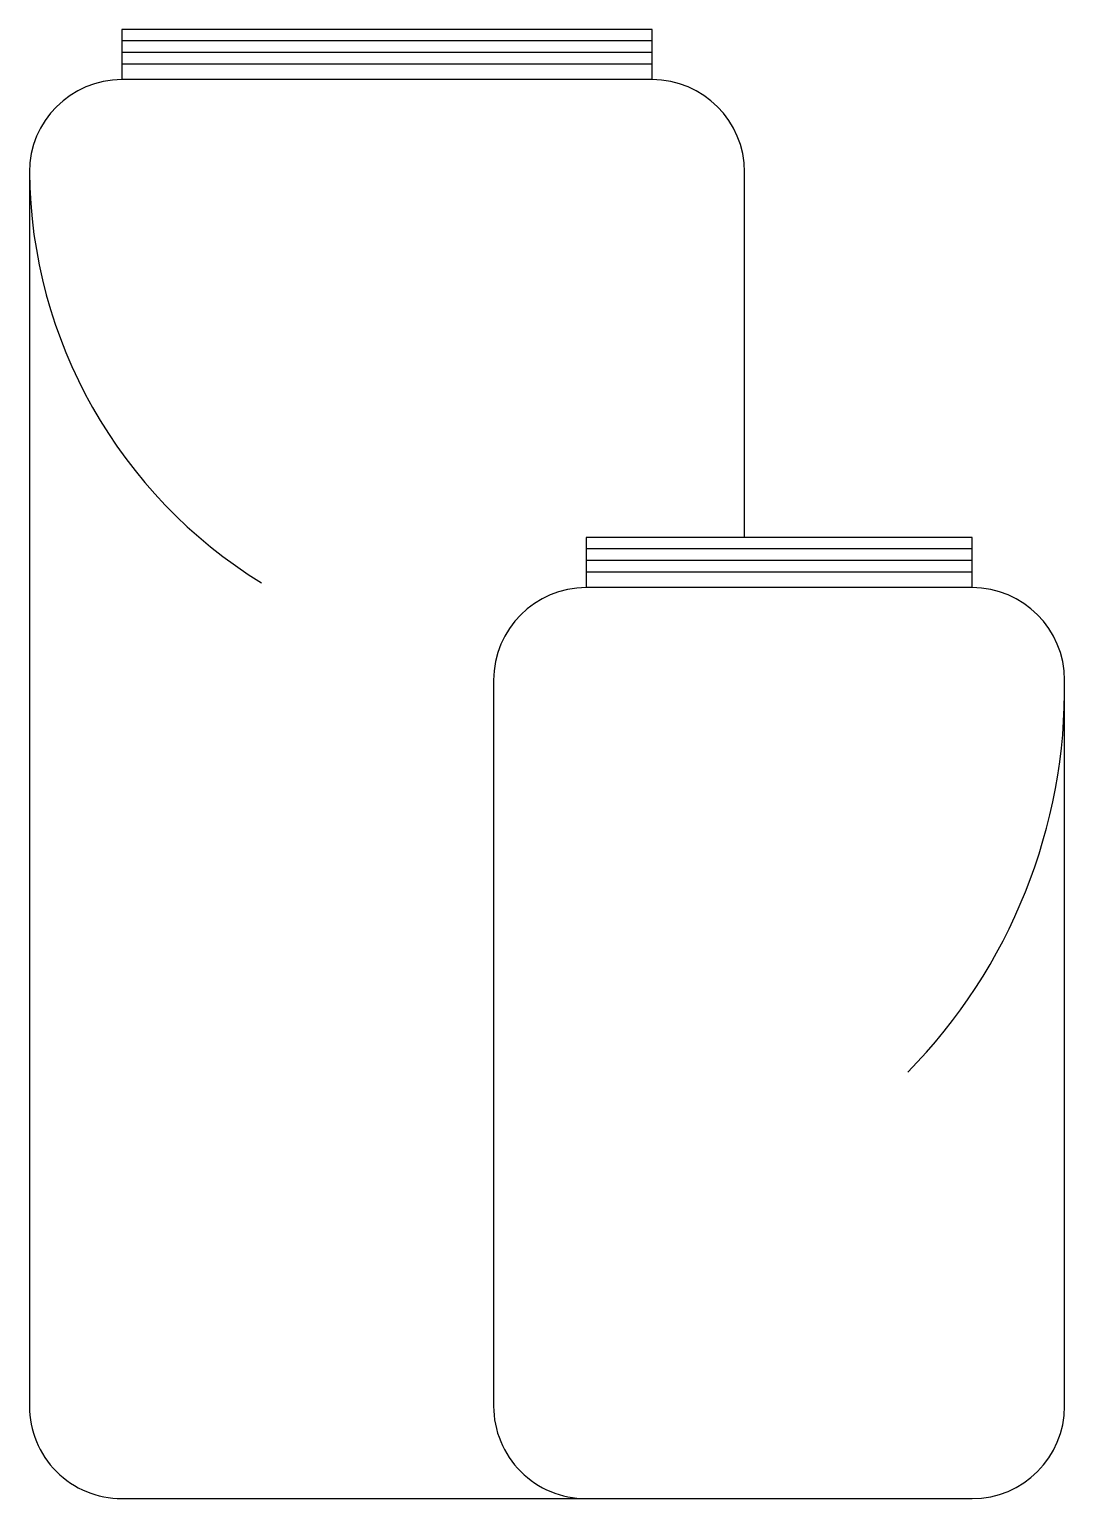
# Model space of a CAD drawing. Extents: x -12.779 to -12.555, y 10.877 to 11.195.
import ezdxf

# ---------------------------------------------------------------- set-up
doc = ezdxf.new("R2010")
doc.units = 0
doc.header["$LTSCALE"] = 0.5
doc.header["$MEASUREMENT"] = 0
doc.layers.get('0').update_dxf_attribs({"linetype": 'CONTINUOUS'})

msp = doc.modelspace()

# ---------------------------------------------------------------- linework, layer by layer
for p, q in [((-12.75934434057615, 11.1948534399761), (-12.75934434057615, 11.18399173443504)), ((-12.64467526681129, 11.1948534399761), (-12.75934434057615, 11.1948534399761)), ((-12.64467526681129, 11.1923534399761), (-12.75934434057615, 11.1923534399761)), ((-12.64467526681129, 11.18399173443504), (-12.64467526681129, 11.1948534399761)), ((-12.64467526681129, 11.1898534399761), (-12.75934434057615, 11.1898534399761)), ((-12.64467526681129, 11.1873534399761), (-12.75934434057615, 11.1873534399761)), ((-12.64467526681129, 11.18399173443504), (-12.75934434057615, 11.18399173443504)), ((-12.77934434057615, 11.16399173443504), (-12.77934434057615, 10.89725844203062)), ((-12.62467526681129, 11.08503893168135), (-12.62467526681129, 11.16399173443504)), ((-12.65894474246332, 11.08503893168135), (-12.65894474246332, 11.07417722614028)), ((-12.57548087434718, 11.08503893168135), (-12.65894474246331, 11.08503893168135)), ((-12.57548087434718, 11.07417722614028), (-12.57548087434718, 11.08503893168135)), ((-12.57548087434718, 11.08253893168135), (-12.65894474246331, 11.08253893168135)), ((-12.57548087434718, 11.08003893168135), (-12.65894474246331, 11.08003893168135)), ((-12.57548087434718, 11.07753893168135), (-12.65894474246331, 11.07753893168135)), ((-12.57548087434718, 11.07417722614028), (-12.65894474246331, 11.07417722614028)), ((-12.67894474246332, 11.05417722614028), (-12.67894474246332, 10.89725844203062)), ((-12.55548087434718, 10.89725844203062), (-12.55548087434718, 11.05417722614028)), ((-12.75934434057615, 10.87725844203062), (-12.65894474246332, 10.87725844203062)), ((-12.65894474246332, 10.87725844203062), (-12.57548087434718, 10.87725844203062))]:
    msp.add_line(p, q)
for centre, radius, start, end in [((-12.75934434057615, 11.16399173443504), 0.02, 90, 179.9999999999997), ((-12.64467526681129, 11.16399173443504), 0.02, 0, 90), ((-12.67375384544645, 11.16509839950814), 0.1055962942972888, 180.6004793938039, 238.3616915513468), ((-12.65894474246332, 11.05417722614028), 0.02, 90, 179.9999999999997), ((-12.57548087434718, 11.05417722614028), 0.02, 0, 90), ((-12.67372654289483, 11.05236043972185), 0.1182596247379938, 315.4846729482003, 0.8802521511840222), ((-12.75934434057615, 10.89725844203062), 0.02, 179.9999999999997, 270), ((-12.65894474246332, 10.89725844203062), 0.02, 180, 270.0000000000008), ((-12.57548087434718, 10.89725844203062), 0.02, 270, 0)]:
    msp.add_arc(centre, radius, start, end)

doc.saveas('drawing.dxf')
